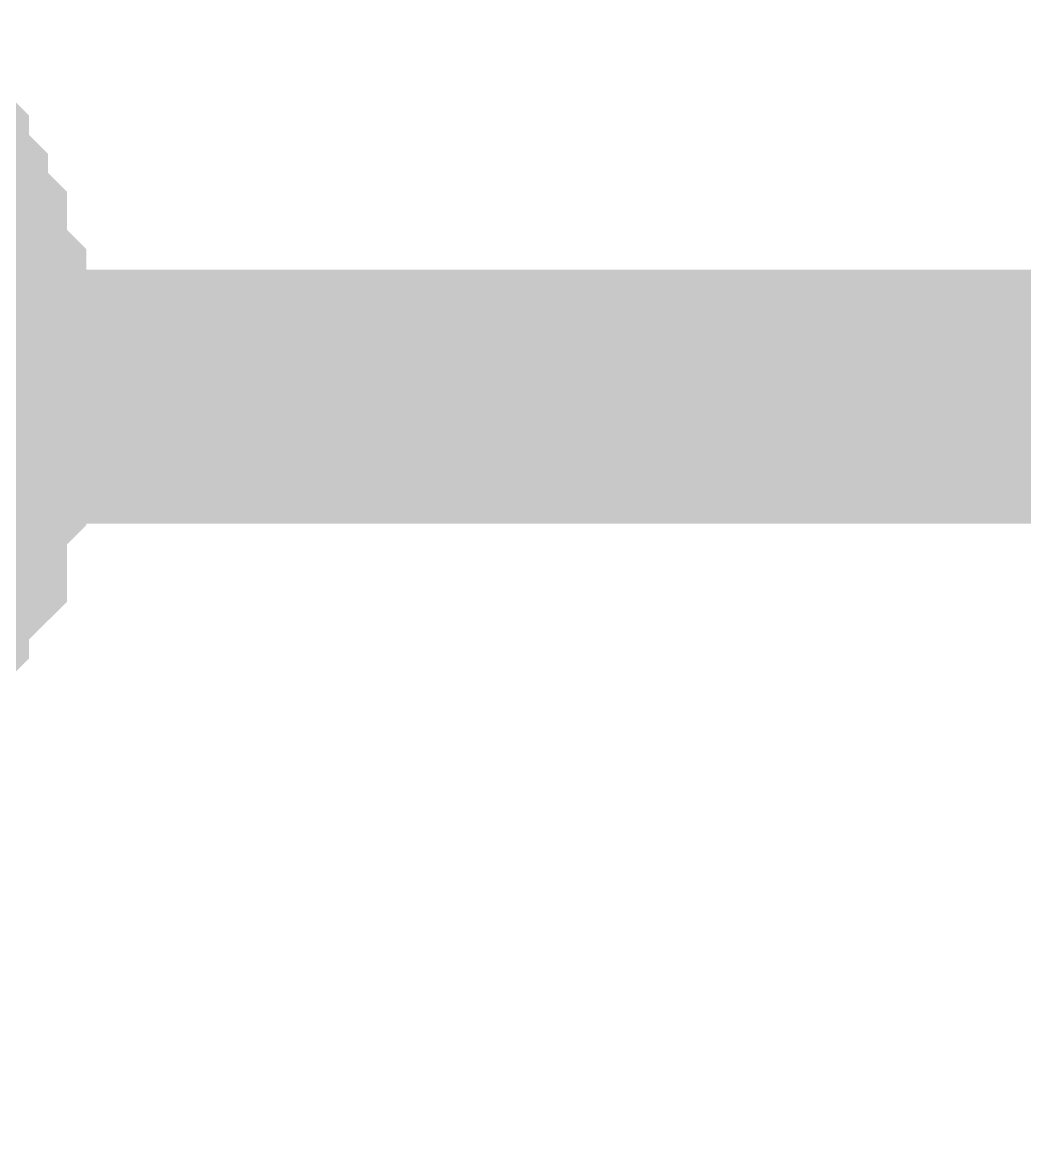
# Model space of a CAD drawing. Header units: inches. Extents: x 0 to 432, y 0 to 280.
# Drawn here: x 406.987 to 408.17, y 175.636 to 176.953 of the extents above; entities that cross this region are included whole.
import ezdxf

# ---------------------------------------------------------------- set-up
doc = ezdxf.new("R2010")
doc.units = ezdxf.units.IN
doc.layers.add('Sheet', color=255, linetype='Continuous')

msp = doc.modelspace()

# ---------------------------------------------------------------- linework, layer by layer
at = {"layer": 'Sheet'}
for points in [[(406.8228, 176.8036, 0.2997, 0.2997, 0), (406.8453, 176.7811, 0.2997, 0.2997, 0), (406.8453, 176.7587, 0.2997, 0.2997, 0), (406.8677, 176.7362, 0.2997, 0.2997, 0), (406.8677, 176.7138, 0.2997, 0.2997, 0), (406.8902, 176.6913, 0.2997, 0.2997, 0), (406.8902, 176.6688, 0.2997, 0.2997, 0), (406.8902, 176.6464, 0.2997, 0.2997, 0), (406.9127, 176.6239, 0.2997, 0.2997, 0), (406.9127, 176.6015, 0.2997, 0.2997, 0), (406.9127, 176.5565, 0.2997, 0.2997, 0), (406.9127, 176.5341, 0.2997, 0.2997, 0), (406.9127, 176.5116, 0.2997, 0.2997, 0)], [(406.8228, 176.8036, 0.2997, 0.2997, 0), (406.8453, 176.7811, 0.2997, 0.2997, 0), (406.8453, 176.7587, 0.2997, 0.2997, 0), (406.8677, 176.7362, 0.2997, 0.2997, 0), (406.8677, 176.7138, 0.2997, 0.2997, 0), (406.8902, 176.6913, 0.2997, 0.2997, 0), (406.8902, 176.6688, 0.2997, 0.2997, 0), (406.8902, 176.6464, 0.2997, 0.2997, 0), (406.9127, 176.6239, 0.2997, 0.2997, 0), (406.9127, 176.6015, 0.2997, 0.2997, 0), (406.9127, 176.5565, 0.2997, 0.2997, 0), (406.9127, 176.5341, 0.2997, 0.2997, 0), (406.9127, 176.5116, 0.2997, 0.2997, 0)], [(406.8228, 176.8036, 0.2997, 0.2997, 0), (406.8453, 176.7811, 0.2997, 0.2997, 0), (406.8453, 176.7587, 0.2997, 0.2997, 0), (406.8677, 176.7362, 0.2997, 0.2997, 0), (406.8677, 176.7138, 0.2997, 0.2997, 0), (406.8902, 176.6913, 0.2997, 0.2997, 0), (406.8902, 176.6688, 0.2997, 0.2997, 0), (406.8902, 176.6464, 0.2997, 0.2997, 0), (406.9127, 176.6239, 0.2997, 0.2997, 0), (406.9127, 176.6015, 0.2997, 0.2997, 0), (406.9127, 176.5565, 0.2997, 0.2997, 0), (406.9127, 176.5341, 0.2997, 0.2997, 0), (406.9127, 176.5116, 0.2997, 0.2997, 0)], [(406.8228, 176.8036, 0.2997, 0.2997, 0), (406.8453, 176.7811, 0.2997, 0.2997, 0), (406.8453, 176.7587, 0.2997, 0.2997, 0), (406.8677, 176.7362, 0.2997, 0.2997, 0), (406.8677, 176.7138, 0.2997, 0.2997, 0), (406.8902, 176.6913, 0.2997, 0.2997, 0), (406.8902, 176.6688, 0.2997, 0.2997, 0), (406.8902, 176.6464, 0.2997, 0.2997, 0), (406.9127, 176.6239, 0.2997, 0.2997, 0), (406.9127, 176.6015, 0.2997, 0.2997, 0), (406.9127, 176.5565, 0.2997, 0.2997, 0), (406.9127, 176.5341, 0.2997, 0.2997, 0), (406.9127, 176.5116, 0.2997, 0.2997, 0)], [(406.4185, 176.5116, 0.2997, 0.2997, 0), (411.4948, 176.5116, 0.2997, 0.2997, 0), (411.4948, 172.7159, 0.2997, 0.2997, 0)], [(406.9127, 176.5116, 0.2997, 0.2997, 0), (406.9127, 176.4892, 0.2997, 0.2997, 0), (406.9127, 176.4667, 0.2997, 0.2997, 0), (406.9127, 176.4442, 0.2997, 0.2997, 0), (406.9127, 176.4218, 0.2997, 0.2997, 0), (406.8902, 176.3993, 0.2997, 0.2997, 0), (406.8902, 176.3769, 0.2997, 0.2997, 0), (406.8902, 176.3319, 0.2997, 0.2997, 0), (406.8677, 176.3095, 0.2997, 0.2997, 0), (406.8677, 176.3095, 0.2997, 0.2997, 0), (406.8453, 176.287, 0.2997, 0.2997, 0), (406.8453, 176.2646, 0.2997, 0.2997, 0), (406.8228, 176.2421, 0.2997, 0.2997, 0)], [(406.9127, 176.5116, 0.2997, 0.2997, 0), (406.9127, 176.4892, 0.2997, 0.2997, 0), (406.9127, 176.4667, 0.2997, 0.2997, 0), (406.9127, 176.4442, 0.2997, 0.2997, 0), (406.9127, 176.4218, 0.2997, 0.2997, 0), (406.8902, 176.3993, 0.2997, 0.2997, 0), (406.8902, 176.3769, 0.2997, 0.2997, 0), (406.8902, 176.3319, 0.2997, 0.2997, 0), (406.8677, 176.3095, 0.2997, 0.2997, 0), (406.8677, 176.3095, 0.2997, 0.2997, 0), (406.8453, 176.287, 0.2997, 0.2997, 0), (406.8453, 176.2646, 0.2997, 0.2997, 0), (406.8228, 176.2421, 0.2997, 0.2997, 0)], [(406.9127, 176.5116, 0.2997, 0.2997, 0), (406.9127, 176.4892, 0.2997, 0.2997, 0), (406.9127, 176.4667, 0.2997, 0.2997, 0), (406.9127, 176.4442, 0.2997, 0.2997, 0), (406.9127, 176.4218, 0.2997, 0.2997, 0), (406.8902, 176.3993, 0.2997, 0.2997, 0), (406.8902, 176.3769, 0.2997, 0.2997, 0), (406.8902, 176.3319, 0.2997, 0.2997, 0), (406.8677, 176.3095, 0.2997, 0.2997, 0), (406.8677, 176.3095, 0.2997, 0.2997, 0), (406.8453, 176.287, 0.2997, 0.2997, 0), (406.8453, 176.2646, 0.2997, 0.2997, 0), (406.8228, 176.2421, 0.2997, 0.2997, 0)], [(406.9127, 176.5116, 0.2997, 0.2997, 0), (406.9127, 176.4892, 0.2997, 0.2997, 0), (406.9127, 176.4667, 0.2997, 0.2997, 0), (406.9127, 176.4442, 0.2997, 0.2997, 0), (406.9127, 176.4218, 0.2997, 0.2997, 0), (406.8902, 176.3993, 0.2997, 0.2997, 0), (406.8902, 176.3769, 0.2997, 0.2997, 0), (406.8902, 176.3319, 0.2997, 0.2997, 0), (406.8677, 176.3095, 0.2997, 0.2997, 0), (406.8677, 176.3095, 0.2997, 0.2997, 0), (406.8453, 176.287, 0.2997, 0.2997, 0), (406.8453, 176.2646, 0.2997, 0.2997, 0), (406.8228, 176.2421, 0.2997, 0.2997, 0)], [(406.9127, 176.5116, 0.2997, 0.2997, 0), (406.9127, 176.5116, 0.2997, 0.2997, 0), (406.9127, 176.5116, 0.2997, 0.2997, 0), (406.9127, 176.5116, 0.2997, 0.2997, 0), (406.9127, 176.5116, 0.2997, 0.2997, 0), (406.9127, 176.5116, 0.2997, 0.2997, 0), (406.9127, 176.5116, 0.2997, 0.2997, 0), (406.9127, 176.5116, 0.2997, 0.2997, 0), (406.9127, 176.5116, 0.2997, 0.2997, 0), (406.9127, 176.5116, 0.2997, 0.2997, 0), (406.9127, 176.5116, 0.2997, 0.2997, 0), (406.9127, 176.5116, 0.2997, 0.2997, 0), (406.9127, 176.5116, 0.2997, 0.2997, 0), (406.9127, 176.5116, 0.2997, 0.2997, 0), (406.9127, 176.5116, 0.2997, 0.2997, 0), (406.9127, 176.5116, 0.2997, 0.2997, 0), (406.9127, 176.5116, 0.2997, 0.2997, 0), (406.9127, 176.5116, 0.2997, 0.2997, 0), (406.9127, 176.5116, 0.2997, 0.2997, 0), (406.9127, 176.5116, 0.2997, 0.2997, 0), (406.9127, 176.5116, 0.2997, 0.2997, 0), (406.9127, 176.5116, 0.2997, 0.2997, 0), (406.9127, 176.5116, 0.2997, 0.2997, 0), (406.9127, 176.5116, 0.2997, 0.2997, 0), (406.9127, 176.5116, 0.2997, 0.2997, 0), (406.9127, 176.5116, 0.2997, 0.2997, 0), (406.9127, 176.5116, 0.2997, 0.2997, 0), (406.9127, 176.5116, 0.2997, 0.2997, 0), (406.9127, 176.5116, 0.2997, 0.2997, 0), (406.9127, 176.5116, 0.2997, 0.2997, 0), (406.9127, 176.5116, 0.2997, 0.2997, 0), (406.9127, 176.5116, 0.2997, 0.2997, 0), (406.9127, 176.5116, 0.2997, 0.2997, 0)], [(406.9127, 176.5116, 0.2997, 0.2997, 0), (406.9127, 176.5116, 0.2997, 0.2997, 0)], [(406.9127, 176.5116, 0.2997, 0.2997, 0), (406.9127, 176.5116, 0.2997, 0.2997, 0), (406.9127, 176.5116, 0.2997, 0.2997, 0), (406.9127, 176.5116, 0.2997, 0.2997, 0), (406.9127, 176.5116, 0.2997, 0.2997, 0), (406.9127, 176.5116, 0.2997, 0.2997, 0), (406.9127, 176.5116, 0.2997, 0.2997, 0), (406.9127, 176.5116, 0.2997, 0.2997, 0), (406.9127, 176.5116, 0.2997, 0.2997, 0), (406.9127, 176.5116, 0.2997, 0.2997, 0), (406.9127, 176.5116, 0.2997, 0.2997, 0), (406.9127, 176.5116, 0.2997, 0.2997, 0), (406.9127, 176.5116, 0.2997, 0.2997, 0), (406.9127, 176.5116, 0.2997, 0.2997, 0), (406.9127, 176.5116, 0.2997, 0.2997, 0), (406.9127, 176.5116, 0.2997, 0.2997, 0), (406.9127, 176.5116, 0.2997, 0.2997, 0), (406.9127, 176.5116, 0.2997, 0.2997, 0), (406.9127, 176.5116, 0.2997, 0.2997, 0), (406.9127, 176.5116, 0.2997, 0.2997, 0), (406.9127, 176.5116, 0.2997, 0.2997, 0), (406.9127, 176.5116, 0.2997, 0.2997, 0), (406.9127, 176.5116, 0.2997, 0.2997, 0), (406.9127, 176.5116, 0.2997, 0.2997, 0), (406.9127, 176.5116, 0.2997, 0.2997, 0), (406.9127, 176.5116, 0.2997, 0.2997, 0), (406.9127, 176.5116, 0.2997, 0.2997, 0), (406.9127, 176.5116, 0.2997, 0.2997, 0), (406.9127, 176.5116, 0.2997, 0.2997, 0), (406.9127, 176.5116, 0.2997, 0.2997, 0), (406.9127, 176.5116, 0.2997, 0.2997, 0), (406.9127, 176.5116, 0.2997, 0.2997, 0), (406.9127, 176.5116, 0.2997, 0.2997, 0)], [(406.9127, 176.5116, 0.2997, 0.2997, 0), (406.9127, 176.5116, 0.2997, 0.2997, 0)], [(406.9127, 176.5116, 0.2997, 0.2997, 0), (406.9127, 176.5116, 0.2997, 0.2997, 0), (406.9127, 176.5116, 0.2997, 0.2997, 0), (406.9127, 176.5116, 0.2997, 0.2997, 0), (406.9127, 176.5116, 0.2997, 0.2997, 0), (406.9127, 176.5116, 0.2997, 0.2997, 0), (406.9127, 176.5116, 0.2997, 0.2997, 0), (406.9127, 176.5116, 0.2997, 0.2997, 0), (406.9127, 176.5116, 0.2997, 0.2997, 0), (406.9127, 176.5116, 0.2997, 0.2997, 0), (406.9127, 176.5116, 0.2997, 0.2997, 0), (406.9127, 176.5116, 0.2997, 0.2997, 0), (406.9127, 176.5116, 0.2997, 0.2997, 0), (406.9127, 176.5116, 0.2997, 0.2997, 0), (406.9127, 176.5116, 0.2997, 0.2997, 0), (406.9127, 176.5116, 0.2997, 0.2997, 0), (406.9127, 176.5116, 0.2997, 0.2997, 0), (406.9127, 176.5116, 0.2997, 0.2997, 0), (406.9127, 176.5116, 0.2997, 0.2997, 0), (406.9127, 176.5116, 0.2997, 0.2997, 0), (406.9127, 176.5116, 0.2997, 0.2997, 0), (406.9127, 176.5116, 0.2997, 0.2997, 0), (406.9127, 176.5116, 0.2997, 0.2997, 0), (406.9127, 176.5116, 0.2997, 0.2997, 0), (406.9127, 176.5116, 0.2997, 0.2997, 0), (406.9127, 176.5116, 0.2997, 0.2997, 0), (406.9127, 176.5116, 0.2997, 0.2997, 0), (406.9127, 176.5116, 0.2997, 0.2997, 0), (406.9127, 176.5116, 0.2997, 0.2997, 0), (406.9127, 176.5116, 0.2997, 0.2997, 0), (406.9127, 176.5116, 0.2997, 0.2997, 0), (406.9127, 176.5116, 0.2997, 0.2997, 0), (406.9127, 176.5116, 0.2997, 0.2997, 0)], [(406.9127, 176.5116, 0.2997, 0.2997, 0), (406.9127, 176.5116, 0.2997, 0.2997, 0)], [(406.9127, 176.5116, 0.2997, 0.2997, 0), (406.9127, 176.5116, 0.2997, 0.2997, 0), (406.9127, 176.5116, 0.2997, 0.2997, 0), (406.9127, 176.5116, 0.2997, 0.2997, 0), (406.9127, 176.5116, 0.2997, 0.2997, 0), (406.9127, 176.5116, 0.2997, 0.2997, 0), (406.9127, 176.5116, 0.2997, 0.2997, 0), (406.9127, 176.5116, 0.2997, 0.2997, 0), (406.9127, 176.5116, 0.2997, 0.2997, 0), (406.9127, 176.5116, 0.2997, 0.2997, 0), (406.9127, 176.5116, 0.2997, 0.2997, 0), (406.9127, 176.5116, 0.2997, 0.2997, 0), (406.9127, 176.5116, 0.2997, 0.2997, 0), (406.9127, 176.5116, 0.2997, 0.2997, 0), (406.9127, 176.5116, 0.2997, 0.2997, 0), (406.9127, 176.5116, 0.2997, 0.2997, 0), (406.9127, 176.5116, 0.2997, 0.2997, 0), (406.9127, 176.5116, 0.2997, 0.2997, 0), (406.9127, 176.5116, 0.2997, 0.2997, 0), (406.9127, 176.5116, 0.2997, 0.2997, 0), (406.9127, 176.5116, 0.2997, 0.2997, 0), (406.9127, 176.5116, 0.2997, 0.2997, 0), (406.9127, 176.5116, 0.2997, 0.2997, 0), (406.9127, 176.5116, 0.2997, 0.2997, 0), (406.9127, 176.5116, 0.2997, 0.2997, 0), (406.9127, 176.5116, 0.2997, 0.2997, 0), (406.9127, 176.5116, 0.2997, 0.2997, 0), (406.9127, 176.5116, 0.2997, 0.2997, 0), (406.9127, 176.5116, 0.2997, 0.2997, 0), (406.9127, 176.5116, 0.2997, 0.2997, 0), (406.9127, 176.5116, 0.2997, 0.2997, 0), (406.9127, 176.5116, 0.2997, 0.2997, 0), (406.9127, 176.5116, 0.2997, 0.2997, 0)], [(406.9127, 176.5116, 0.2997, 0.2997, 0), (406.9127, 176.5116, 0.2997, 0.2997, 0)]]:
    msp.add_lwpolyline(points, format="xyseb", dxfattribs=at)

doc.saveas('drawing.dxf')
